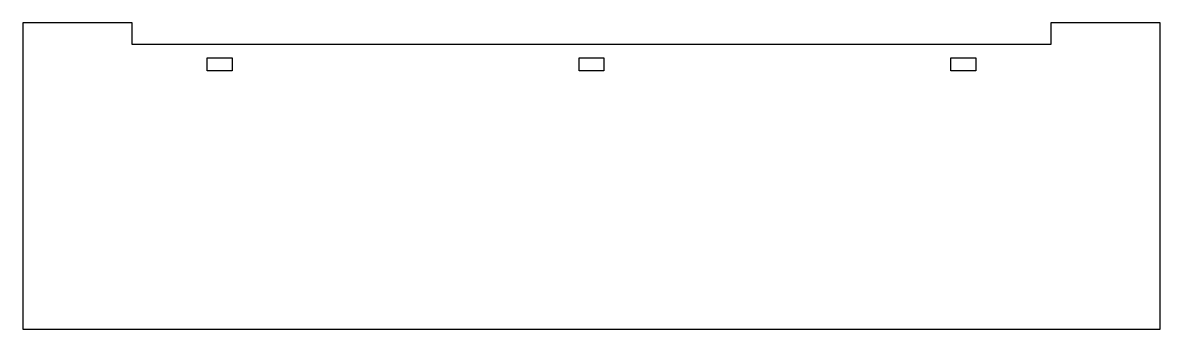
# Model space of a CAD drawing. Header units: millimetres. Extents: x -5 to 255, y 0 to 70.
import ezdxf

# ---------------------------------------------------------------- set-up
doc = ezdxf.new("R2010")
doc.units = ezdxf.units.MM

msp = doc.modelspace()

# ---------------------------------------------------------------- linework, layer by layer
for points in [[(-5, 0), (255, 0), (255, 70), (230, 70), (230, 65), (20, 65), (20, 70), (-5, 70)], [(37.15, 59), (37.15, 62), (42.85, 62), (42.85, 59)], [(122.15, 62), (127.85, 62), (127.85, 59), (122.15, 59)], [(207.15, 59), (207.15, 62), (212.85, 62), (212.85, 59)]]:
    msp.add_lwpolyline(points, close=True)

doc.saveas('drawing.dxf')
